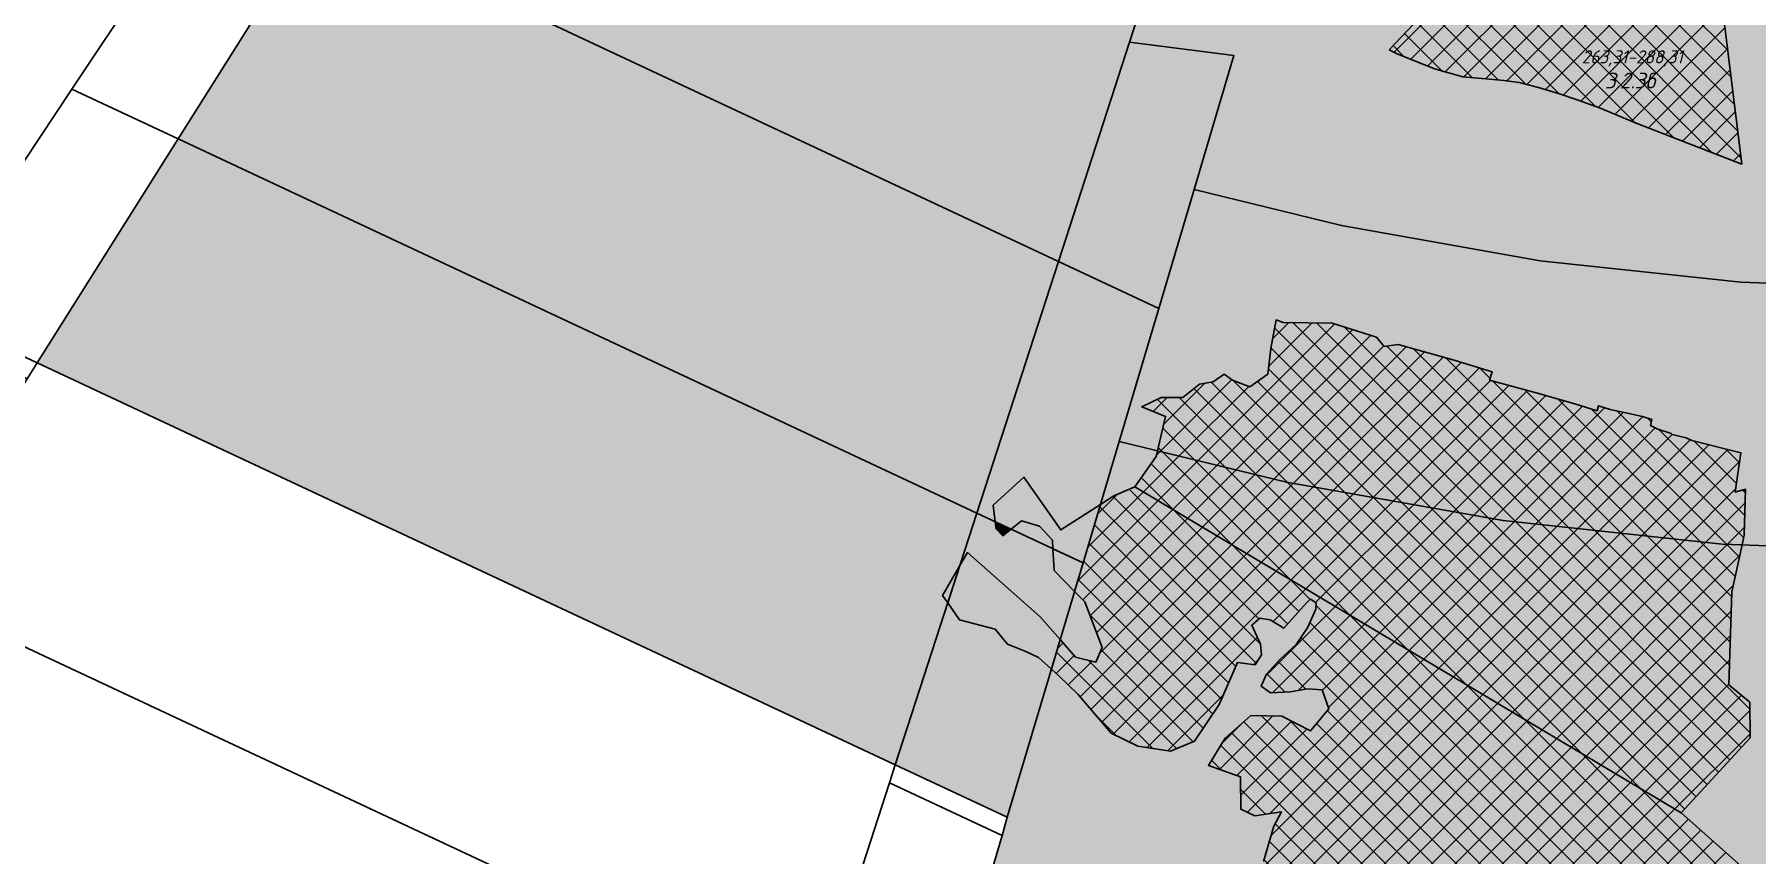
# Model space of a CAD drawing. Header units: millimetres. Extents: x 2227292 to 2262219, y 356620 to 417166.
# Drawn here: x 2240582 to 2243863, y 379185 to 380746 of the extents above; entities that cross this region are included whole.
import ezdxf

# ---------------------------------------------------------------- set-up
doc = ezdxf.new("R2010")
doc.units = ezdxf.units.MM
for name, color, linetype in [('3_1_2', 3, 'Continuous'), ('3_2_3б', 3, 'Continuous'), ('3_2_4б', 3, 'Continuous'), ('3_4_1_12', 3, 'Continuous'), ('3_5_1_7б', 3, 'Continuous'), ('3_5_1_8б', 3, 'Continuous'), ('3_подзона_3_1_1', 6, 'Continuous'), ('3_подзона_3_1_2', 6, 'Continuous'), ('3_подзона_3_2_3б', 6, 'Continuous'), ('3_подзона_3_2_4б', 6, 'Continuous'), ('3_подзона_3_4_1_10', 6, 'Continuous'), ('3_подзона_3_4_1_11', 6, 'Continuous'), ('3_подзона_3_4_1_12', 6, 'Continuous'), ('3_подзона_3_4_1_13', 6, 'Continuous'), ('3_подзона_3_4_1_14', 6, 'Continuous'), ('3_подзона_3_5_1_10', 6, 'Continuous'), ('3_подзона_3_5_1_6б', 6, 'Continuous'), ('3_подзона_3_5_1_7а', 6, 'Continuous'), ('3_подзона_3_5_1_7б', 6, 'Continuous'), ('3_подзона_3_5_1_8а', 6, 'Continuous'), ('3_подзона_3_5_1_8б', 6, 'Continuous'), ('3_подзона_3_5_1_9а', 6, 'Continuous'), ('3_подзона_3_5_1_9б', 6, 'Continuous'), ('подписи_3_подзона', 250, 'Continuous')]:
    doc.layers.add(name, color=color, linetype=linetype)
for name, color, linetype, transparency in [('штриховка_3_1_2', 3, 'Continuous', 0.2), ('штриховка_3_2_3б', 209, 'Continuous', 0.2), ('штриховка_3_2_4б', 131, 'Continuous', 0.2), ('штриховка_3_4_1_12', 3, 'Continuous', 0.2), ('штриховка_3_5_1_7б', 3, 'Continuous', 0.2), ('штриховка_3_5_1_8б', 3, 'Continuous', 0.2), ('штриховка_3_подзона_3_1_2', 6, 'Continuous', 0.7), ('штриховка_3_подзона_3_2_3б', 6, 'Continuous', 0.7), ('штриховка_3_подзона_3_2_4б', 6, 'Continuous', 0.7), ('штриховка_3_подзона_3_4_1_10', 6, 'Continuous', 0.7), ('штриховка_3_подзона_3_4_1_11', 6, 'Continuous', 0.7), ('штриховка_3_подзона_3_4_1_12', 6, 'Continuous', 0.7), ('штриховка_3_подзона_3_5_1_6б', 6, 'Continuous', 0.7), ('штриховка_3_подзона_3_5_1_7б', 6, 'Continuous', 0.7), ('штриховка_3_подзона_3_5_1_8б', 6, 'Continuous', 0.7)]:
    doc.layers.add(name, color=color, linetype=linetype, transparency=transparency)
doc.styles.add('GOST-2.304_Type-B_italic', font='GOST Common Italic.ttf')

msp = doc.modelspace()

# ---------------------------------------------------------------- hatches: boundary and pattern name
at = {"layer": 'штриховка_3_1_2'}
h = msp.add_hatch(dxfattribs=at)
h.set_pattern_fill('ANSI37', color=256, scale=10)
h.paths.add_polyline_path([(2242678.8, 379885.5), (2242719.4, 379943), (2242722, 379954), (2242967.8, 379894.1), (2243380.6, 379820.8), (2243797.7, 379776.3), (2243835.9, 379774.9), (2243816.5, 379685), (2243810.7, 379508.1), (2243850.2, 379475.1), (2243851.1, 379407.1), (2243719.9, 379264.6)])
h = msp.add_hatch(dxfattribs=at)
h.set_pattern_fill('ANSI37', color=256, scale=10)
h.paths.add_polyline_path([(2242564, 379686.1), (2242580.3, 379740.4), (2242613.4, 379851.8), (2242638.8, 379868.2), (2242678.8, 379885.5), (2243719.9, 379264.6), (2243849.7, 379148.9), (2243859.2, 378777.4), (2243750.4, 378778.5), (2243680.4, 378779.6), (2243615.9, 378843), (2243502.5, 378918.6), (2243496.9, 378960.9), (2243453.5, 378940.8), (2243415.8, 378889.7), (2243326.8, 378929.7), (2243237.8, 378923), (2243122.2, 378923), (2242988.8, 378952), (2242919.9, 378978.7), (2242913.2, 379067.6), (2242997.7, 379069.8), (2243084.4, 379065.4), (2243143.7, 379082.2), (2243158.5, 379142.4), (2243134.8, 379160.2), (2243103.5, 379104.5), (2243015.8, 379106), (2242969.3, 379122.8), (2242924.2, 379171.6), (2242943.9, 379239.2), (2242958, 379266.5), (2242907.3, 379259), (2242881, 379271.2), (2242880.1, 379333.1), (2242819, 379354.7), (2242851, 379406.4), (2242899.8, 379449.6), (2242959, 379448.6), (2243013.4, 379420.5), (2243048.2, 379462.7), (2243036, 379498.4), (2243007.8, 379500.3), (2242974.9, 379494.7), (2242937.4, 379492.8), (2242919.5, 379505.9), (2242929.9, 379528.5), (2242955.2, 379556.6), (2242985.9, 379585), (2243007.8, 379616.5), (2243023.8, 379652.2), (2243024, 379664.3), (2243013.2, 379671.1), (2243006.6, 379665.2), (2242962.5, 379616), (2242936.8, 379632.2), (2242916.8, 379635), (2242901.6, 379622), (2242918.5, 379585.7), (2242920.1, 379565.6), (2242908, 379546), (2242874.4, 379550.5), (2242839.5, 379470.7), (2242792.8, 379401.1), (2242746.6, 379381.8), (2242684.3, 379391.5), (2242633.8, 379416.2), (2242570.4, 379490.3), (2242534.9, 379524.7), (2242519.8, 379538.2), (2242536.6, 379594.4), (2242566.1, 379561.2), (2242604.8, 379551.6), (2242616.6, 379579.5), (2242583.3, 379666.5)])
at = {"layer": 'штриховка_3_2_3б'}
h = msp.add_hatch(dxfattribs=at)
h.set_pattern_fill('ANSI37', color=256, scale=10)
h.paths.add_polyline_path([(2243163.4, 380717.5), (2243290.2, 380851.9), (2243521.6, 380810.8), (2243800.4, 380781.1), (2243835, 380499.7), (2243636.8, 380576.4), (2243563.9, 380606.6), (2243521.3, 380621.8), (2243487.6, 380633.2), (2243447.6, 380645.6), (2243411.3, 380654.8), (2243381.7, 380658.8), (2243354.5, 380661.5), (2243303.8, 380665.6), (2243249.5, 380681.1), (2243178.8, 380709.9)])
at = {"layer": 'штриховка_3_2_4б'}
h = msp.add_hatch(dxfattribs=at)
h.set_pattern_fill('ANSI37', color=256, scale=10)
h.paths.add_polyline_path([(2242722, 379954), (2242737.5, 380019.2), (2242692.1, 380037.6), (2242728.9, 380055.5), (2242770.5, 380055.5), (2242801.9, 380080.6), (2242828.1, 380085.1), (2242849.2, 380099.4), (2242865.1, 380088.5), (2242898.2, 380075.4), (2242932.4, 380100), (2242938, 380148.8), (2242948, 380203.1), (2242961.7, 380198.1), (2243055, 380196.5), (2243139.2, 380170), (2243154.1, 380152.7), (2243180.3, 380156), (2243287.4, 380126.3), (2243359.6, 380104.2), (2243354.7, 380088.1), (2243443.4, 380064.2), (2243517.1, 380043.3), (2243559.6, 380030), (2243562.2, 380039.5), (2243584.2, 380032.3), (2243620.2, 380025.1), (2243646, 380019), (2243663.7, 380013.4), (2243661.4, 380002), (2243675, 379995.2), (2243700.4, 379986.8), (2243702.8, 379984.8), (2243728.9, 379978.2), (2243740, 379973.2), (2243833.6, 379950), (2243822.3, 379875.3), (2243842, 379880.7), (2243839.8, 379792.9), (2243835.9, 379774.9), (2243797.7, 379776.3), (2243380.6, 379820.8), (2242967.8, 379894.1)])
at = {"layer": 'штриховка_3_4_1_12'}
h = msp.add_hatch(color=256, dxfattribs=at)
h.dxf.hatch_style = 1
h.paths.add_polyline_path([(2242322.4, 379664.1), (2242312.5, 379678.3), (2242345.5, 379735.3)])
at = {"layer": 'штриховка_3_5_1_7б'}
h = msp.add_hatch(color=256, dxfattribs=at)
h.dxf.hatch_style = 1
h.paths.add_polyline_path([(2242580.3, 379740.4), (2242522.9, 379767.3), (2242522, 379783.7), (2242497.3, 379810.5), (2242462.9, 379820.2), (2242443.2, 379804.6), (2242412.9, 379818.8), (2242409.2, 379850.3), (2242467.6, 379903.4), (2242537.7, 379803.1), (2242613.4, 379851.8)])
at = {"layer": 'штриховка_3_5_1_8б'}
h = msp.add_hatch(color=256, dxfattribs=at)
h.dxf.hatch_style = 1
h.paths.add_polyline_path([(2242412.9, 379818.8), (2242443.2, 379804.6), (2242427.5, 379792.2), (2242414.6, 379805.1)])
h = msp.add_hatch(color=256, dxfattribs=at)
h.dxf.hatch_style = 1
h.paths.add_polyline_path([(2242322.4, 379664.1), (2242345.5, 379735.3), (2242359.8, 379760), (2242498.4, 379637.5), (2242536.6, 379594.4), (2242519.8, 379538.2), (2242495.1, 379560.2), (2242471.5, 379572), (2242436, 379585.9), (2242412.8, 379613.9), (2242344.7, 379632.1)])
h = msp.add_hatch(color=256, dxfattribs=at)
h.dxf.hatch_style = 1
h.paths.add_polyline_path([(2242522.9, 379767.3), (2242580.3, 379740.4), (2242564, 379686.1), (2242525.2, 379725.6)])
at = {"layer": 'штриховка_3_подзона_3_1_2'}
h = msp.add_hatch(color=256, dxfattribs=at)
h.dxf.hatch_style = 1
h.paths.add_polyline_path([(2253023.1, 399408.8), (2253740.8, 398904), (2254477.2, 398316.1), (2255175.3, 397683.1), (2255832.2, 397007.6), (2256445.5, 396292.1), (2257012.6, 395539.5), (2257531.3, 394752.8), (2257999.6, 393935.1), (2258415.7, 393089.6), (2258777.8, 392219.6), (2259084.6, 391328.6), (2259334.8, 390420.2), (2259527.5, 389497.8), (2259661.9, 388565.1), (2259737.5, 387625.8), (2259753.9, 386683.6), (2259711.2, 385742.2), (2259609.4, 384805.4), (2259449, 383876.9), (2259230.6, 382960.2), (2258955.1, 382059), (2258623.6, 381177), (2258237.3, 380317.5), (2257797.8, 379483.9), (2257306.9, 378679.6), (2256766.4, 377907.7), (2256178.5, 377171.2), (2255545.5, 376473.2), (2254869.9, 375816.2), (2254154.5, 375203), (2253401.9, 374635.9), (2252615.2, 374117.1), (2251797.5, 373648.8), (2250952, 373232.8), (2250082, 372870.7), (2249191, 372563.9), (2248282.5, 372313.6), (2247360.1, 372120.9), (2246427.4, 371986.5), (2245488.1, 371910.9), (2244546, 371894.5), (2243604.6, 371937.2), (2242667.8, 372039), (2241739.2, 372199.4), (2240822.6, 372417.8), (2240439.5, 372527.4), (2242425.9, 379221.3), (2242435.5, 379256.1), (2242580.3, 379740.4), (2242649.1, 379971.8), (2242967.8, 379894.1), (2243380.6, 379820.8), (2243797.7, 379776.3), (2244216.8, 379761), (2244636, 379775.1), (2245053.2, 379818.4), (2245466.3, 379890.6), (2245873.2, 379991.4), (2246272.3, 380120.5), (2246661.2, 380277), (2247038.3, 380460.3), (2247401.7, 380669.5), (2247749.5, 380903.4), (2248080.1, 381161.1), (2248391.9, 381441.3), (2248683.3, 381742.3), (2248952.9, 382063.1), (2249199.6, 382401.8), (2249421.9, 382756.9), (2249618.8, 383126.7), (2249659, 383216.5), (2250719.2, 385480.5), (2250850.3, 385774.7), (2250993.7, 386168.3), (2251109.2, 386570.9), (2251196.3, 386980.6), (2251254.7, 387395.3), (2251284, 387813.1), (2251284, 388231.8), (2251254.7, 388649.6), (2251196.5, 389064.2), (2251109.5, 389473.9), (2250994.2, 389876.5), (2250850.9, 390270), (2250680.7, 390652.6), (2250484.2, 391022.4), (2250262.4, 391377.5), (2250016.4, 391716.2), (2249747.5, 392037.1), (2249456.7, 392338.3), (2249145.7, 392618.6), (2248816, 392876.6), (2248723.1, 392942.7), (2248856.8, 393143.6), (2249136.7, 393564.6), (2249399.9, 393960.4)])
at = {"layer": 'штриховка_3_подзона_3_2_3б'}
h = msp.add_hatch(color=256, dxfattribs=at)
h.dxf.hatch_style = 1
h.paths.add_polyline_path([(2249813.6, 385904.6), (2249922.2, 386149.2), (2250041.8, 386477.2), (2250138.1, 386812.7), (2250210.8, 387154.1), (2250259.4, 387499.7), (2250283.9, 387847.8), (2250284, 388196.8), (2250259.7, 388544.9), (2250211.2, 388890.5), (2250138.8, 389231.9), (2250042.7, 389567.4), (2249923.4, 389895.4), (2249781.6, 390214.2), (2249617.9, 390522.3), (2249433.1, 390818.3), (2249228.1, 391100.7), (2249004, 391368.1), (2248761.7, 391619.2), (2248502.6, 391852.8), (2248227.9, 392067.8), (2248169.2, 392109.7), (2248296.8, 392301.6), (2248446.2, 392526.2), (2248522, 392472.2), (2248824.2, 392235.7), (2249109.3, 391978.7), (2249375.7, 391702.6), (2249622.2, 391408.4), (2249847.7, 391097.9), (2250051, 390772.3), (2250231.2, 390433.3), (2250387.2, 390082.7), (2250518.4, 389721.9), (2250624.1, 389352.9), (2250703.9, 388977.3), (2250757.2, 388597.2), (2250784, 388214.3), (2250783.9, 387830.4), (2250757, 387447.5), (2250703.5, 387067.3), (2250623.6, 386691.7), (2250517.7, 386322.7), (2250386.1, 385961.9), (2250266.4, 385692.6), (2249201.7, 383418.9), (2249169, 383345.9), (2248988.5, 383007), (2248784.6, 382681.5), (2248558.6, 382371.1), (2248311.5, 382077), (2248044.3, 381801.1), (2247758.5, 381544.3), (2247455.5, 381308.1), (2247136.7, 381093.7), (2246803.6, 380901.9), (2246458, 380734), (2246101.5, 380590.5), (2245735.7, 380472.2), (2245362.7, 380379.8), (2244984.1, 380313.6), (2244601.7, 380273.9), (2244217.5, 380261), (2243833.4, 380275), (2243451.1, 380315.8), (2243072.7, 380383), (2242791.6, 380451.1), (2242867.5, 380706.4), (2242668.7, 380731.9), (2242688.8, 380793.8), (2242750.3, 380983.5), (2242838.8, 380956.9), (2243177.6, 380871.9), (2243521.6, 380810.8), (2243869.1, 380773.7), (2244218.2, 380761), (2244567.5, 380772.8), (2244915, 380808.8), (2245259.2, 380869), (2245598.2, 380953), (2245930.7, 381060.5), (2246254.8, 381190.9), (2246569, 381343.6), (2246871.7, 381517.9), (2247161.5, 381712.8), (2247437, 381927.5), (2247696.8, 382160.9), (2247939.7, 382411.8), (2248164.3, 382679.1), (2248369.8, 382961.3), (2248555.1, 383257.1), (2248719.3, 383565.2), (2248749.1, 383631.4)])
at = {"layer": 'штриховка_3_подзона_3_2_4б'}
h = msp.add_hatch(color=256, dxfattribs=at)
h.dxf.hatch_style = 1
h.paths.add_polyline_path([(2250266.4, 385692.6), (2250386.1, 385961.9), (2250517.7, 386322.7), (2250623.6, 386691.7), (2250703.5, 387067.3), (2250757, 387447.5), (2250783.9, 387830.4), (2250784, 388214.3), (2250757.2, 388597.2), (2250703.9, 388977.3), (2250624.1, 389352.9), (2250518.4, 389721.9), (2250387.2, 390082.7), (2250231.2, 390433.3), (2250051, 390772.3), (2249847.7, 391097.9), (2249622.2, 391408.4), (2249375.7, 391702.6), (2249109.3, 391978.7), (2248824.2, 392235.7), (2248522, 392472.2), (2248446.2, 392526.2), (2248576.8, 392722.6), (2248723.1, 392942.7), (2248816, 392876.6), (2249145.7, 392618.6), (2249456.7, 392338.3), (2249747.5, 392037.1), (2250016.4, 391716.2), (2250262.4, 391377.5), (2250484.2, 391022.4), (2250680.7, 390652.6), (2250850.9, 390270), (2250994.2, 389876.5), (2251109.5, 389473.9), (2251196.5, 389064.2), (2251254.7, 388649.6), (2251284, 388231.8), (2251284, 387813.1), (2251254.7, 387395.3), (2251196.3, 386980.6), (2251109.2, 386570.9), (2250993.7, 386168.3), (2250850.3, 385774.7), (2250719.2, 385480.5), (2249659, 383216.5), (2249618.8, 383126.7), (2249421.9, 382756.9), (2249199.6, 382401.8), (2248952.9, 382063.1), (2248683.3, 381742.3), (2248391.9, 381441.3), (2248080.1, 381161.1), (2247749.5, 380903.4), (2247401.7, 380669.5), (2247038.3, 380460.3), (2246661.2, 380277), (2246272.3, 380120.5), (2245873.2, 379991.4), (2245466.3, 379890.6), (2245053.2, 379818.4), (2244636, 379775.1), (2244216.8, 379761), (2243797.7, 379776.3), (2243380.6, 379820.8), (2242967.8, 379894.1), (2242649.1, 379971.8), (2242724.4, 380225), (2242791.6, 380451.1), (2243072.7, 380383), (2243451.1, 380315.8), (2243833.4, 380275), (2244217.5, 380261), (2244601.7, 380273.9), (2244984.1, 380313.6), (2245362.7, 380379.8), (2245735.7, 380472.2), (2246101.5, 380590.5), (2246458, 380734), (2246803.6, 380901.9), (2247136.7, 381093.7), (2247455.5, 381308.1), (2247758.5, 381544.3), (2248044.3, 381801.1), (2248311.5, 382077), (2248558.6, 382371.1), (2248784.6, 382681.5), (2248988.5, 383007), (2249169, 383345.9), (2249201.7, 383418.9)])
at = {"layer": 'штриховка_3_подзона_3_4_1_10'}
h = msp.add_hatch(color=256, dxfattribs=at)
h.dxf.hatch_style = 1
h.paths.add_polyline_path([(2241393.7, 381400.3), (2242688.8, 380793.8), (2242668.7, 380731.9), (2242533.3, 380314.5), (2241125.1, 380974), (2241359, 381345.2)])
at = {"layer": 'штриховка_3_подзона_3_4_1_11'}
h = msp.add_hatch(color=256, dxfattribs=at)
h.dxf.hatch_style = 1
h.paths.add_polyline_path([(2241125.1, 380974), (2242533.3, 380314.5), (2242377.9, 379835.2), (2240856.4, 380547.7)])
at = {"layer": 'штриховка_3_подзона_3_4_1_12'}
h = msp.add_hatch(color=256, dxfattribs=at)
h.dxf.hatch_style = 1
h.paths.add_polyline_path([(2240856.4, 380547.7), (2242377.9, 379835.2), (2242222.4, 379355.9), (2240587.8, 380121.4)])
at = {"layer": 'штриховка_3_подзона_3_5_1_6б'}
h = msp.add_hatch(color=256, dxfattribs=at)
h.dxf.hatch_style = 1
h.paths.add_polyline_path([(2242668.7, 380731.9), (2242867.5, 380706.4), (2242791.6, 380451.1), (2242724.4, 380225), (2242533.3, 380314.5)])
at = {"layer": 'штриховка_3_подзона_3_5_1_7б'}
h = msp.add_hatch(color=256, dxfattribs=at)
h.dxf.hatch_style = 1
h.paths.add_polyline_path([(2242533.3, 380314.5), (2242724.4, 380225), (2242649.1, 379971.8), (2242580.3, 379740.4), (2242377.9, 379835.2)])
at = {"layer": 'штриховка_3_подзона_3_5_1_8б'}
h = msp.add_hatch(color=256, dxfattribs=at)
h.dxf.hatch_style = 1
h.paths.add_polyline_path([(2242377.9, 379835.2), (2242580.3, 379740.4), (2242435.5, 379256.1), (2242222.4, 379355.9)])

# ---------------------------------------------------------------- linework, layer by layer
at = {"layer": '3_1_2'}
msp.add_lwpolyline([(2242678.8, 379885.5), (2242719.4, 379943), (2242722, 379954), (2242967.8, 379894.1), (2243380.6, 379820.8), (2243797.7, 379776.3), (2243835.9, 379774.9), (2243816.5, 379685), (2243810.7, 379508.1), (2243850.2, 379475.1), (2243851.1, 379407.1), (2243719.9, 379264.6)], close=True, dxfattribs=at)
msp.add_lwpolyline([(2242924.2, 379171.6), (2242943.9, 379239.2), (2242958, 379266.5), (2242907.3, 379259), (2242881, 379271.2), (2242880.1, 379333.1), (2242819, 379354.7), (2242851, 379406.4), (2242899.8, 379449.6), (2242959, 379448.6), (2243013.4, 379420.5), (2243048.2, 379462.7), (2243036, 379498.4), (2243007.8, 379500.3), (2242974.9, 379494.7), (2242937.4, 379492.8), (2242919.5, 379505.9), (2242929.9, 379528.5), (2242955.2, 379556.6), (2242985.9, 379585), (2243007.8, 379616.5), (2243023.8, 379652.2), (2243024, 379664.3), (2243013.2, 379671.1), (2243006.6, 379665.2), (2242962.5, 379616), (2242936.8, 379632.2), (2242916.8, 379635), (2242901.6, 379622), (2242918.5, 379585.7), (2242920.1, 379565.6), (2242908, 379546), (2242874.4, 379550.5), (2242839.5, 379470.7), (2242792.8, 379401.1), (2242746.6, 379381.8), (2242684.3, 379391.5), (2242633.8, 379416.2), (2242570.4, 379490.3), (2242534.9, 379524.7), (2242519.8, 379538.2), (2242536.6, 379594.4), (2242566.1, 379561.2), (2242604.8, 379551.6), (2242616.6, 379579.5), (2242583.3, 379666.5), (2242564, 379686.1), (2242580.3, 379740.4), (2242613.4, 379851.8), (2242638.8, 379868.2), (2242678.8, 379885.5), (2243719.9, 379264.6), (2243849.7, 379148.9)], dxfattribs=at)
at = {"layer": '3_2_3б'}
msp.add_lwpolyline([(2243163.4, 380717.5), (2243290.2, 380851.9), (2243521.6, 380810.8), (2243800.4, 380781.1), (2243835, 380499.7), (2243636.8, 380576.4), (2243563.9, 380606.6), (2243521.3, 380621.8), (2243487.6, 380633.2), (2243447.6, 380645.6), (2243411.3, 380654.8), (2243381.7, 380658.8), (2243354.5, 380661.5), (2243303.8, 380665.6), (2243249.5, 380681.1), (2243178.8, 380709.9)], close=True, dxfattribs=at)
at = {"layer": '3_2_4б'}
msp.add_lwpolyline([(2242722, 379954), (2242737.5, 380019.2), (2242692.1, 380037.6), (2242728.9, 380055.5), (2242770.5, 380055.5), (2242801.9, 380080.6), (2242828.1, 380085.1), (2242849.2, 380099.4), (2242865.1, 380088.5), (2242898.2, 380075.4), (2242932.4, 380100), (2242938, 380148.8), (2242948, 380203.1), (2242961.7, 380198.1), (2243055, 380196.5), (2243139.2, 380170), (2243154.1, 380152.7), (2243180.3, 380156), (2243287.4, 380126.3), (2243359.6, 380104.2), (2243354.7, 380088.1), (2243443.4, 380064.2), (2243517.1, 380043.3), (2243559.6, 380030), (2243562.2, 380039.5), (2243584.2, 380032.3), (2243620.2, 380025.1), (2243646, 380019), (2243663.7, 380013.4), (2243661.4, 380002), (2243675, 379995.2), (2243700.4, 379986.8), (2243702.8, 379984.8), (2243728.9, 379978.2), (2243740, 379973.2), (2243833.6, 379950), (2243822.3, 379875.3), (2243842, 379880.7), (2243839.8, 379792.9), (2243835.9, 379774.9), (2243797.7, 379776.3), (2243380.6, 379820.8), (2242967.8, 379894.1)], close=True, dxfattribs=at)
at = {"layer": '3_4_1_12'}
msp.add_lwpolyline([(2242322.4, 379664.1), (2242312.5, 379678.3), (2242345.5, 379735.3)], close=True, dxfattribs=at)
at = {"layer": '3_5_1_7б'}
msp.add_lwpolyline([(2242580.3, 379740.4), (2242522.9, 379767.3), (2242522, 379783.7), (2242497.3, 379810.5), (2242462.9, 379820.2), (2242443.2, 379804.6), (2242412.9, 379818.8), (2242409.2, 379850.3), (2242467.6, 379903.4), (2242537.7, 379803.1), (2242613.4, 379851.8)], close=True, dxfattribs=at)
at = {"layer": '3_5_1_8б'}
for points in [[(2242412.9, 379818.8), (2242443.2, 379804.6), (2242427.5, 379792.2), (2242414.6, 379805.1)], [(2242322.4, 379664.1), (2242345.5, 379735.3), (2242359.8, 379760), (2242498.4, 379637.5), (2242536.6, 379594.4), (2242519.8, 379538.2), (2242495.1, 379560.2), (2242471.5, 379572), (2242436, 379585.9), (2242412.8, 379613.9), (2242344.7, 379632.1)], [(2242522.9, 379767.3), (2242580.3, 379740.4), (2242564, 379686.1), (2242525.2, 379725.6)]]:
    msp.add_lwpolyline(points, close=True, dxfattribs=at)
at = {"layer": '3_подзона_3_1_1', "linetype": 'Continuous'}
msp.add_lwpolyline([(2238654.8, 383524.9), (2238824.4, 383141.9), (2239020.2, 382771.5), (2239241.6, 382415.8), (2239487.2, 382076.5), (2239755.9, 381754.9), (2240046.5, 381453), (2240357.6, 381172), (2240687.4, 380913.4), (2240787.6, 380843.4), (2240654, 380642.4), (2240374.1, 380221.4), (2240354.1, 380191.5), (2236487.7, 374377.2)], dxfattribs=at)
at = {"layer": '3_подзона_3_1_2', "linetype": 'Continuous'}
msp.add_lwpolyline([(2240439.5, 372527.4), (2242425.9, 379221.3), (2242435.5, 379256.1), (2242580.3, 379740.4), (2242649.1, 379971.8), (2242967.8, 379894.1), (2243380.6, 379820.8), (2243797.7, 379776.3), (2244216.8, 379761), (2244636, 379775.1), (2245053.2, 379818.4), (2245466.3, 379890.6), (2245873.2, 379991.4)], dxfattribs=at)
at = {"layer": '3_подзона_3_2_3б', "linetype": 'Continuous'}
msp.add_lwpolyline([(2245735.7, 380472.2), (2245362.7, 380379.8), (2244984.1, 380313.6), (2244601.7, 380273.9), (2244217.5, 380261), (2243833.4, 380275), (2243451.1, 380315.8), (2243072.7, 380383), (2242791.6, 380451.1), (2242867.5, 380706.4), (2242668.7, 380731.9), (2242688.8, 380793.8), (2242750.3, 380983.5), (2242838.8, 380956.9), (2243177.6, 380871.9), (2243521.6, 380810.8), (2243869.1, 380773.7), (2244218.2, 380761), (2244567.5, 380772.8), (2244915, 380808.8), (2245259.2, 380869), (2245598.2, 380953), (2245930.7, 381060.5)], dxfattribs=at)
at = {"layer": '3_подзона_3_2_4б', "linetype": 'Continuous'}
msp.add_lwpolyline([(2245873.2, 379991.4), (2245466.3, 379890.6), (2245053.2, 379818.4), (2244636, 379775.1), (2244216.8, 379761), (2243797.7, 379776.3), (2243380.6, 379820.8), (2242967.8, 379894.1), (2242649.1, 379971.8), (2242724.4, 380225), (2242791.6, 380451.1), (2243072.7, 380383), (2243451.1, 380315.8), (2243833.4, 380275), (2244217.5, 380261), (2244601.7, 380273.9), (2244984.1, 380313.6), (2245362.7, 380379.8), (2245735.7, 380472.2)], dxfattribs=at)
at = {"layer": '3_подзона_3_4_1_10', "linetype": 'Continuous'}
msp.add_lwpolyline([(2241393.7, 381400.3), (2242688.8, 380793.8), (2242668.7, 380731.9), (2242533.3, 380314.5), (2241125.1, 380974), (2241359, 381345.2)], close=True, dxfattribs=at)
at = {"layer": '3_подзона_3_4_1_11', "linetype": 'Continuous'}
msp.add_lwpolyline([(2241125.1, 380974), (2242533.3, 380314.5), (2242377.9, 379835.2), (2240856.4, 380547.7)], close=True, dxfattribs=at)
at = {"layer": '3_подзона_3_4_1_12', "linetype": 'Continuous'}
msp.add_lwpolyline([(2240856.4, 380547.7), (2242377.9, 379835.2), (2242222.4, 379355.9), (2240587.8, 380121.4)], close=True, dxfattribs=at)
at = {"layer": '3_подзона_3_4_1_13', "linetype": 'Continuous'}
msp.add_lwpolyline([(2240587.8, 380121.4), (2242222.4, 379355.9), (2242211.4, 379321.8), (2242067, 378876.6), (2240319.1, 379695.1), (2240568.6, 380091)], close=True, dxfattribs=at)
at = {"layer": '3_подзона_3_4_1_14', "linetype": 'Continuous'}
msp.add_lwpolyline([(2240319.1, 379695.1), (2242067, 378876.6), (2241949.9, 378608.2), (2241886.6, 378408.9), (2240075.4, 379257.1), (2240168.7, 379456.3)], close=True, dxfattribs=at)
at = {"layer": '3_подзона_3_5_1_10', "linetype": 'Continuous'}
msp.add_lwpolyline([(2235665, 373140.2), (2236487.7, 374377.2), (2240354.1, 380191.5), (2240568.6, 380091), (2240319.1, 379695.1), (2240168.7, 379456.3), (2240075.4, 379257.1), (2239863.3, 378804.3), (2239651.3, 378351.5), (2239439.3, 377898.7), (2239263.3, 377522.8), (2241074.5, 376674.6), (2241250.5, 377050.5), (2241462.5, 377503.3), (2241674.6, 377956.1), (2241886.6, 378408.9), (2241979.9, 378608.2), (2242067, 378876.6), (2242211.4, 379321.8), (2242425.9, 379221.3), (2240439.5, 372527.4), (2240012, 371104.5), (2235665, 373140.2)], close=True, dxfattribs=at)
at = {"layer": '3_подзона_3_5_1_6б', "linetype": 'Continuous'}
msp.add_lwpolyline([(2242668.7, 380731.9), (2242867.5, 380706.4), (2242791.6, 380451.1), (2242724.4, 380225), (2242533.3, 380314.5)], close=True, dxfattribs=at)
at = {"layer": '3_подзона_3_5_1_7а', "linetype": 'Continuous'}
msp.add_lwpolyline([(2240934, 381063.5), (2241125.1, 380974), (2240856.4, 380547.7), (2240654, 380642.4), (2240787.6, 380843.4)], close=True, dxfattribs=at)
at = {"layer": '3_подзона_3_5_1_7б', "linetype": 'Continuous'}
msp.add_lwpolyline([(2242533.3, 380314.5), (2242724.4, 380225), (2242649.1, 379971.8), (2242580.3, 379740.4), (2242377.9, 379835.2)], close=True, dxfattribs=at)
at = {"layer": '3_подзона_3_5_1_8а', "linetype": 'Continuous'}
msp.add_lwpolyline([(2240654, 380642.4), (2240856.4, 380547.7), (2240587.8, 380121.4), (2240374.1, 380221.4)], close=True, dxfattribs=at)
at = {"layer": '3_подзона_3_5_1_8б', "linetype": 'Continuous'}
msp.add_lwpolyline([(2242377.9, 379835.2), (2242580.3, 379740.4), (2242435.5, 379256.1), (2242222.4, 379355.9)], close=True, dxfattribs=at)
at = {"layer": '3_подзона_3_5_1_9а', "linetype": 'Continuous'}
msp.add_lwpolyline([(2240374.1, 380221.4), (2240587.8, 380121.4), (2240568.6, 380091), (2240354.1, 380191.5)], close=True, dxfattribs=at)
at = {"layer": '3_подзона_3_5_1_9б', "linetype": 'Continuous'}
msp.add_lwpolyline([(2242222.4, 379355.9), (2242435.5, 379256.1), (2242425.9, 379221.3), (2242211.4, 379321.8)], close=True, dxfattribs=at)

# ---------------------------------------------------------------- texts
at = {"layer": 'подписи_3_подзона', "attachment_point": 1, "style": 'GOST-2.304_Type-B_italic'}
for s, insert, char_height in [('263,31-288,31', (2243530.2, 380716.4), 25), ('3.2.3б', (2243574.7, 380673.7), 30)]:
    msp.add_mtext_dynamic_manual_height_columns(s, width=75.27, gutter_width=12.5, heights=[0], dxfattribs=dict(at, insert=insert, char_height=char_height))

doc.saveas('drawing.dxf')
